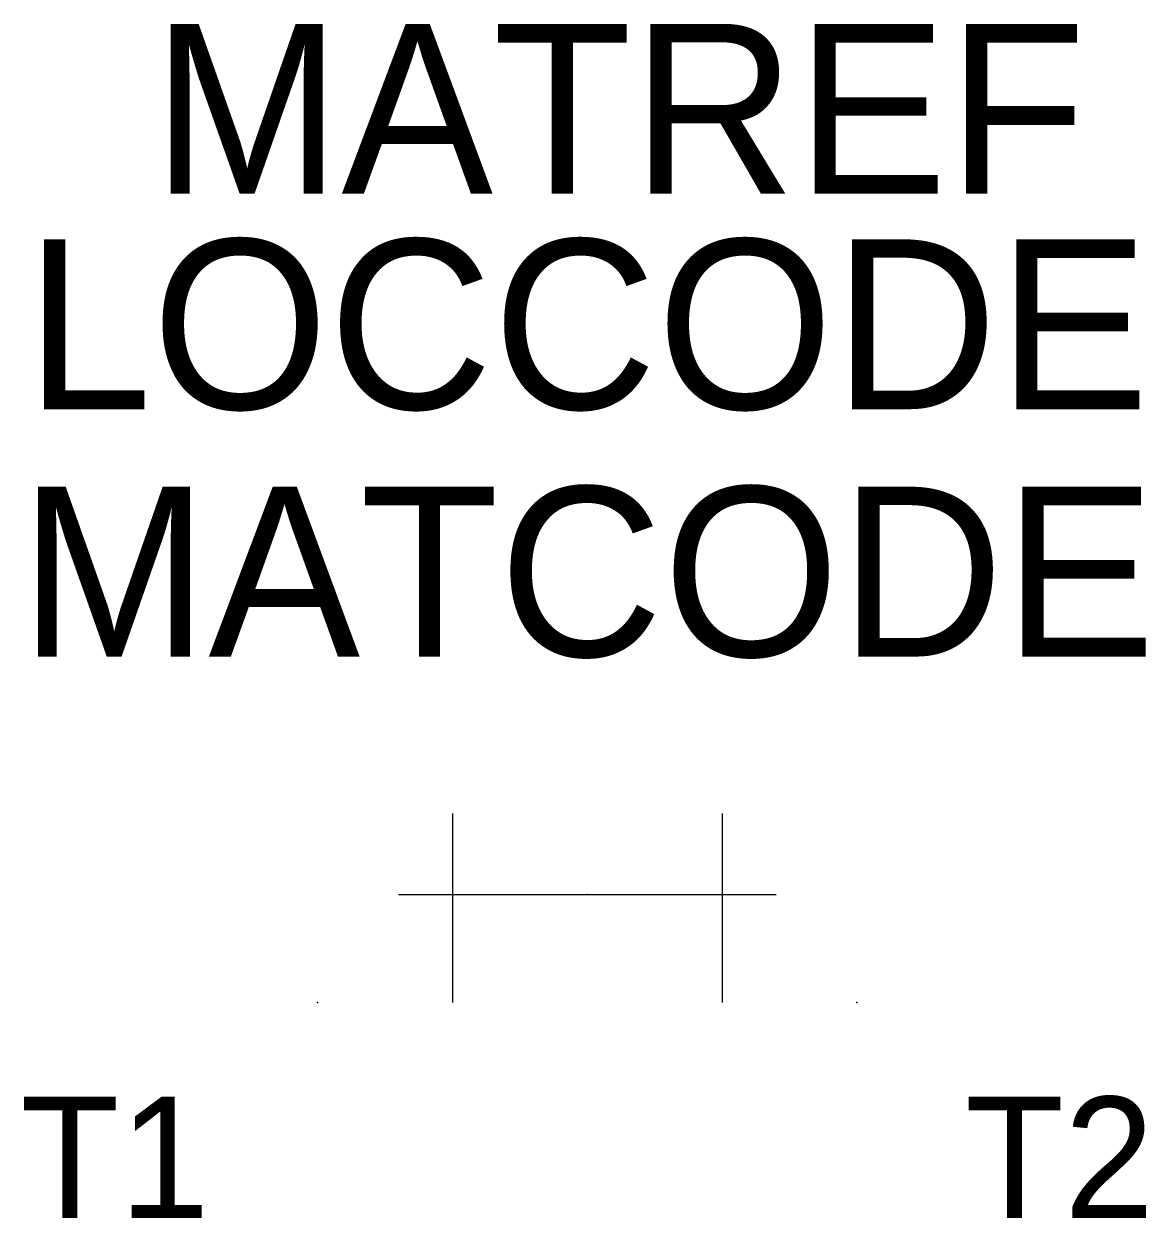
# Model space of a CAD drawing. Extents: x -10.4 to 10.4, y -4 to 18.1.
import ezdxf
from ezdxf.enums import TextEntityAlignment as Align

# ---------------------------------------------------------------- set-up
doc = ezdxf.new("R2010")
doc.units = 0
doc.layers.get('0').update_dxf_attribs({"linetype": 'CONTINUOUS'})
for name, color, linetype in [('A', 7, 'CONTINUOUS'), ('C', 6, 'CONTINUOUS'), ('T2', 7, 'CONTINUOUS')]:
    doc.layers.add(name, color=color, linetype=linetype)

msp = doc.modelspace()

# ---------------------------------------------------------------- linework, layer by layer
at = {"color": 0, "linetype": 'CONTINUOUS'}
for p, q in [((-2.5, 3.5), (-2.5, 0)), ((2.5, 3.5), (2.5, 0)), ((-3.5, 2), (3.5, 2))]:
    msp.add_line(p, q, dxfattribs=at)
at = {"layer": 'A', "color": 0, "linetype": 'CONTINUOUS'}
msp.add_point((0, 2), dxfattribs=at)
at = {"layer": 'C', "color": 0, "linetype": 'CONTINUOUS'}
for p in [(-5, 0), (5, 0)]:
    msp.add_point(p, dxfattribs=at)

# ---------------------------------------------------------------- texts
at = {"color": 0, "linetype": 'CONTINUOUS'}
for tag, p in [('MATREF', (0.592, 14.995)), ('LOCCODE', (0, 11)), ('MATCODE', (0, 6.413))]:
    msp.add_attdef(tag, text='', height=3.15, dxfattribs=at).set_placement(p, align=Align.CENTER)
at = {"layer": 'T2', "color": 0, "linetype": 'CONTINUOUS'}
msp.add_attdef('T1', text='', height=2.25, dxfattribs=at).set_placement((-7, -4), align=Align.RIGHT)
msp.add_attdef('T2', (7, -4), '', height=2.25, dxfattribs=at)

doc.saveas('drawing.dxf')
